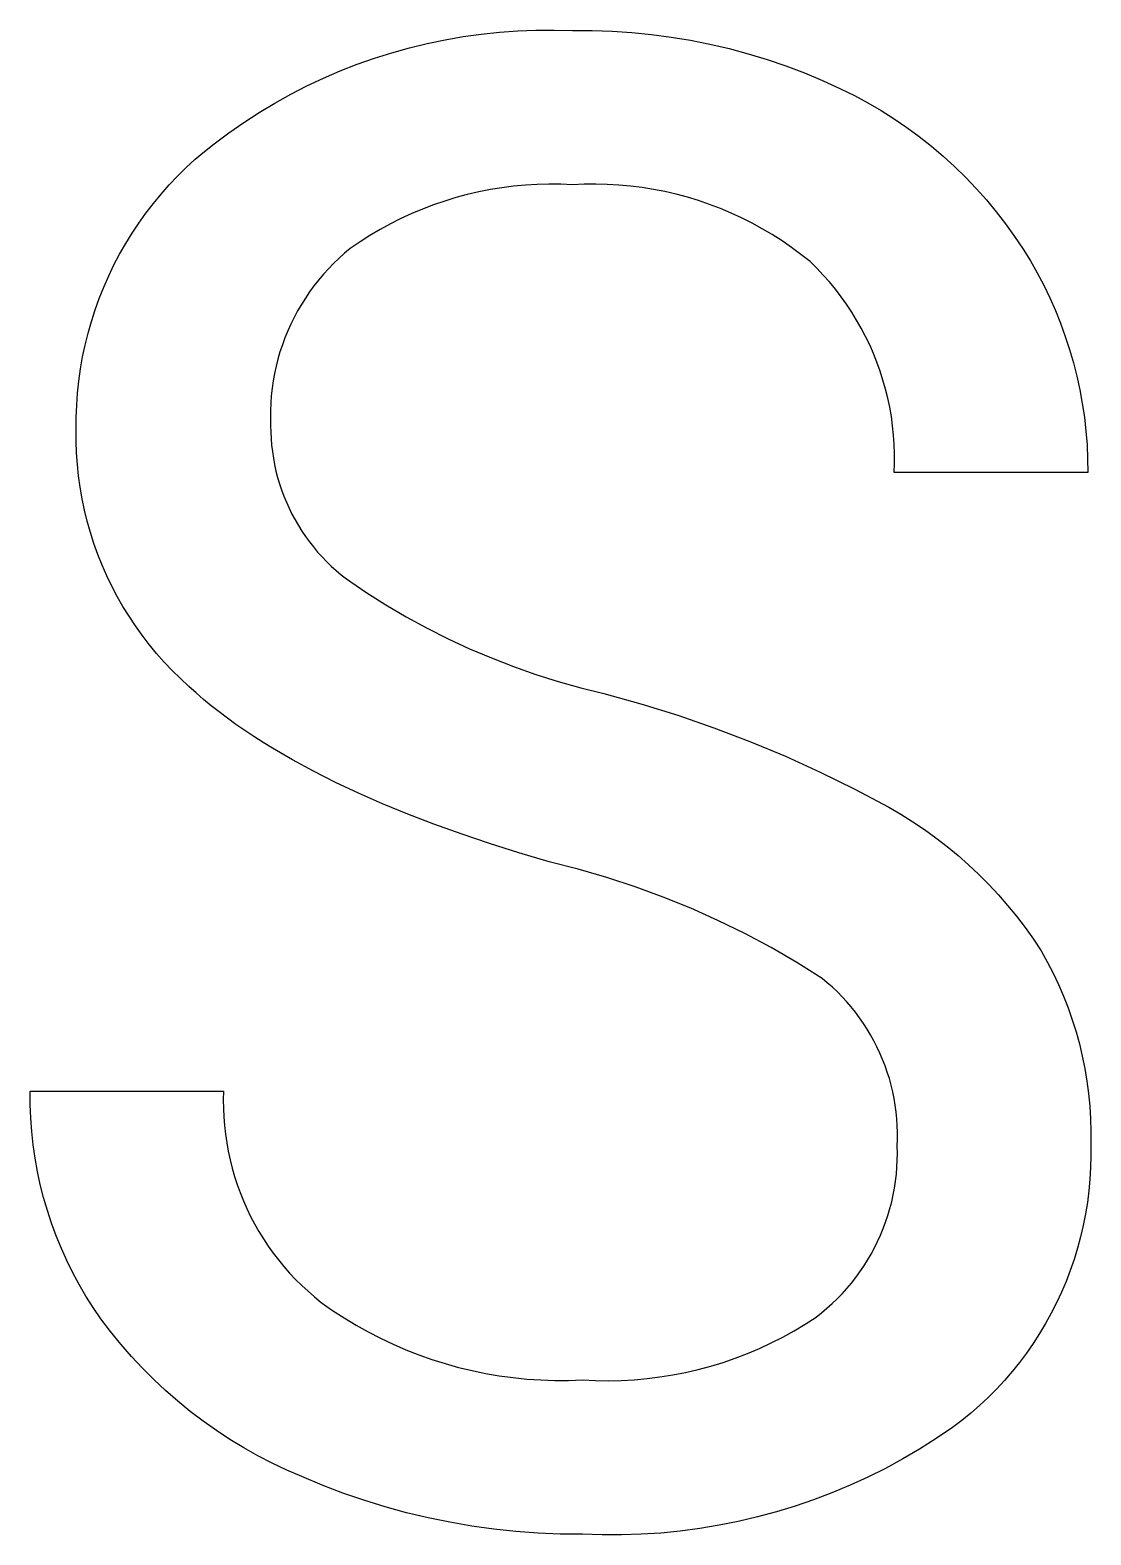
# Model space of a CAD drawing. Header units: millimetres. Extents: x 1434 to 4837, y 1889 to 4267.
# Drawn here: x 4156.05 to 4177.94, y 2035.99 to 2067.04 of the extents above; entities that cross this region are included whole.
import ezdxf

# ---------------------------------------------------------------- set-up
doc = ezdxf.new("R2010")
doc.units = ezdxf.units.MM
doc.header["$MEASUREMENT"] = 0
doc.layers.add('Domyślny', color=7, linetype='Continuous', true_color=0x000000)

msp = doc.modelspace()

# ---------------------------------------------------------------- linework, layer by layer
at = {"layer": 'Domyślny'}
for p, q in [((4164.247, 2066.769), (4164.616, 2066.845)), ((4164.616, 2066.845), (4164.988, 2066.91)), ((4164.988, 2066.91), (4165.361, 2066.962)), ((4165.361, 2066.962), (4165.736, 2067.002)), ((4165.736, 2067.002), (4166.112, 2067.029)), ((4166.112, 2067.029), (4166.489, 2067.043)), ((4166.489, 2067.043), (4166.866, 2067.045)), ((4166.866, 2067.045), (4167.243, 2067.034)), ((4167.243, 2067.034), (4167.65, 2067.035)), ((4167.65, 2067.035), (4168.058, 2067.022)), ((4168.058, 2067.022), (4168.465, 2066.995)), ((4168.465, 2066.995), (4168.871, 2066.956)), ((4168.871, 2066.956), (4169.276, 2066.902)), ((4169.276, 2066.902), (4169.678, 2066.836)), ((4169.678, 2066.836), (4170.078, 2066.756)), ((4163.158, 2066.465), (4163.518, 2066.578)), ((4163.518, 2066.578), (4163.881, 2066.679)), ((4163.881, 2066.679), (4164.247, 2066.769)), ((4170.078, 2066.756), (4170.475, 2066.663)), ((4170.475, 2066.663), (4170.869, 2066.557)), ((4170.869, 2066.557), (4171.259, 2066.438)), ((4162.105, 2066.053), (4162.452, 2066.202)), ((4162.452, 2066.202), (4162.803, 2066.339)), ((4162.803, 2066.339), (4163.158, 2066.465)), ((4171.259, 2066.438), (4171.645, 2066.306)), ((4171.645, 2066.306), (4172.027, 2066.161)), ((4172.027, 2066.161), (4172.403, 2066.004)), ((4161.429, 2065.721), (4161.764, 2065.893)), ((4161.764, 2065.893), (4162.105, 2066.053)), ((4172.403, 2066.004), (4172.774, 2065.835)), ((4161.099, 2065.538), (4161.429, 2065.721)), ((4172.774, 2065.835), (4173.058, 2065.694)), ((4173.058, 2065.694), (4173.338, 2065.543)), ((4173.338, 2065.543), (4173.612, 2065.383)), ((4160.459, 2065.14), (4160.775, 2065.345)), ((4160.775, 2065.345), (4161.099, 2065.538)), ((4173.612, 2065.383), (4173.88, 2065.213)), ((4159.847, 2064.7), (4160.149, 2064.925)), ((4160.149, 2064.925), (4160.459, 2065.14)), ((4173.88, 2065.213), (4174.142, 2065.034)), ((4174.142, 2065.034), (4174.398, 2064.846)), ((4159.65, 2064.543), (4159.847, 2064.7)), ((4174.398, 2064.846), (4174.647, 2064.65)), ((4174.647, 2064.65), (4174.889, 2064.444)), ((4159.274, 2064.209), (4159.459, 2064.379)), ((4159.459, 2064.379), (4159.65, 2064.543)), ((4174.889, 2064.444), (4175.123, 2064.231)), ((4158.922, 2063.85), (4159.095, 2064.033)), ((4159.095, 2064.033), (4159.274, 2064.209)), ((4175.123, 2064.231), (4175.35, 2064.009)), ((4175.35, 2064.009), (4175.57, 2063.779)), ((4158.755, 2063.662), (4158.922, 2063.85)), ((4165.31, 2063.706), (4165.073, 2063.651)), ((4165.548, 2063.753), (4165.31, 2063.706)), ((4165.788, 2063.791), (4165.548, 2063.753)), ((4166.029, 2063.822), (4165.788, 2063.791)), ((4166.271, 2063.845), (4166.029, 2063.822)), ((4166.514, 2063.859), (4166.271, 2063.845)), ((4166.757, 2063.865), (4166.514, 2063.859)), ((4167, 2063.863), (4166.757, 2063.865)), ((4167.243, 2063.852), (4167, 2063.863)), ((4167.482, 2063.863), (4167.243, 2063.852)), ((4167.722, 2063.866), (4167.482, 2063.863)), ((4167.961, 2063.861), (4167.722, 2063.866)), ((4168.201, 2063.847), (4167.961, 2063.861)), ((4168.439, 2063.825), (4168.201, 2063.847)), ((4168.677, 2063.796), (4168.439, 2063.825)), ((4168.914, 2063.758), (4168.677, 2063.796)), ((4169.149, 2063.712), (4168.914, 2063.758)), ((4169.383, 2063.658), (4169.149, 2063.712)), ((4175.57, 2063.779), (4175.781, 2063.542)), ((4158.442, 2063.268), (4158.595, 2063.468)), ((4158.595, 2063.468), (4158.755, 2063.662)), ((4164.376, 2063.438), (4164.149, 2063.351)), ((4164.606, 2063.517), (4164.376, 2063.438)), ((4164.838, 2063.588), (4164.606, 2063.517)), ((4165.073, 2063.651), (4164.838, 2063.588)), ((4169.614, 2063.596), (4169.383, 2063.658)), ((4169.844, 2063.526), (4169.614, 2063.596)), ((4170.07, 2063.448), (4169.844, 2063.526)), ((4170.294, 2063.363), (4170.07, 2063.448)), ((4175.781, 2063.542), (4175.983, 2063.298)), ((4158.156, 2062.854), (4158.295, 2063.064)), ((4158.295, 2063.064), (4158.442, 2063.268)), ((4163.704, 2063.155), (4163.487, 2063.046)), ((4163.925, 2063.257), (4163.704, 2063.155)), ((4164.149, 2063.351), (4163.925, 2063.257)), ((4170.515, 2063.27), (4170.294, 2063.363)), ((4170.733, 2063.169), (4170.515, 2063.27)), ((4170.947, 2063.062), (4170.733, 2063.169)), ((4171.157, 2062.946), (4170.947, 2063.062)), ((4175.983, 2063.298), (4176.178, 2063.047)), ((4158.024, 2062.64), (4158.156, 2062.854)), ((4163.064, 2062.806), (4162.859, 2062.675)), ((4163.273, 2062.929), (4163.064, 2062.806)), ((4163.487, 2063.046), (4163.273, 2062.929)), ((4171.364, 2062.824), (4171.157, 2062.946)), ((4171.566, 2062.695), (4171.364, 2062.824)), ((4176.178, 2063.047), (4176.363, 2062.789)), ((4176.363, 2062.789), (4176.539, 2062.525)), ((4157.9, 2062.421), (4158.024, 2062.64)), ((4162.541, 2062.439), (4162.426, 2062.336)), ((4162.659, 2062.538), (4162.541, 2062.439)), ((4162.859, 2062.675), (4162.659, 2062.538)), ((4171.763, 2062.559), (4171.566, 2062.695)), ((4171.956, 2062.416), (4171.763, 2062.559)), ((4176.539, 2062.525), (4176.689, 2062.281)), ((4157.674, 2061.972), (4157.783, 2062.199)), ((4157.783, 2062.199), (4157.9, 2062.421)), ((4162.315, 2062.23), (4162.207, 2062.12)), ((4162.426, 2062.336), (4162.315, 2062.23)), ((4172.143, 2062.267), (4171.956, 2062.416)), ((4172.281, 2062.132), (4172.143, 2062.267)), ((4172.414, 2061.991), (4172.281, 2062.132)), ((4176.689, 2062.281), (4176.831, 2062.033)), ((4157.572, 2061.742), (4157.674, 2061.972)), ((4162.005, 2061.888), (4161.909, 2061.767)), ((4162.104, 2062.006), (4162.005, 2061.888)), ((4162.207, 2062.12), (4162.104, 2062.006)), ((4172.543, 2061.847), (4172.414, 2061.991)), ((4172.666, 2061.697), (4172.543, 2061.847)), ((4176.831, 2062.033), (4176.964, 2061.779)), ((4157.394, 2061.272), (4157.479, 2061.508)), ((4157.479, 2061.508), (4157.572, 2061.742)), ((4161.732, 2061.516), (4161.65, 2061.386)), ((4161.818, 2061.643), (4161.732, 2061.516)), ((4161.909, 2061.767), (4161.818, 2061.643)), ((4172.784, 2061.544), (4172.666, 2061.697)), ((4172.897, 2061.387), (4172.784, 2061.544)), ((4176.964, 2061.779), (4177.089, 2061.522)), ((4177.089, 2061.522), (4177.205, 2061.26)), ((4157.317, 2061.032), (4157.394, 2061.272)), ((4161.572, 2061.253), (4161.499, 2061.117)), ((4161.65, 2061.386), (4161.572, 2061.253)), ((4173.004, 2061.226), (4172.897, 2061.387)), ((4173.105, 2061.061), (4173.004, 2061.226)), ((4177.205, 2061.26), (4177.312, 2060.994)), ((4157.248, 2060.79), (4157.317, 2061.032)), ((4161.431, 2060.979), (4161.368, 2060.838)), ((4161.499, 2061.117), (4161.431, 2060.979)), ((4173.201, 2060.893), (4173.105, 2061.061)), ((4173.291, 2060.722), (4173.201, 2060.893)), ((4177.312, 2060.994), (4177.41, 2060.725)), ((4157.187, 2060.546), (4157.248, 2060.79)), ((4161.31, 2060.696), (4161.257, 2060.552)), ((4161.368, 2060.838), (4161.31, 2060.696)), ((4173.375, 2060.547), (4173.291, 2060.722)), ((4177.41, 2060.725), (4177.499, 2060.453)), ((4157.092, 2060.052), (4157.135, 2060.3)), ((4157.135, 2060.3), (4157.187, 2060.546)), ((4161.208, 2060.405), (4161.165, 2060.258)), ((4161.257, 2060.552), (4161.208, 2060.405)), ((4173.453, 2060.37), (4173.375, 2060.547)), ((4173.524, 2060.191), (4173.453, 2060.37)), ((4177.499, 2060.453), (4177.579, 2060.178)), ((4157.057, 2059.803), (4157.092, 2060.052)), ((4161.095, 2059.958), (4161.067, 2059.807)), ((4161.127, 2060.108), (4161.095, 2059.958)), ((4161.165, 2060.258), (4161.127, 2060.108)), ((4173.59, 2060.009), (4173.524, 2060.191)), ((4173.649, 2059.824), (4173.59, 2060.009)), ((4177.579, 2060.178), (4177.649, 2059.901)), ((4157.03, 2059.553), (4157.057, 2059.803)), ((4161.045, 2059.654), (4161.029, 2059.501)), ((4161.067, 2059.807), (4161.045, 2059.654)), ((4173.702, 2059.638), (4173.649, 2059.824)), ((4177.649, 2059.901), (4177.71, 2059.621)), ((4157.013, 2059.302), (4157.03, 2059.553)), ((4161.017, 2059.348), (4161.011, 2059.194)), ((4161.029, 2059.501), (4161.017, 2059.348)), ((4173.748, 2059.451), (4173.702, 2059.638)), ((4173.788, 2059.261), (4173.748, 2059.451)), ((4177.71, 2059.621), (4177.761, 2059.339)), ((4177.761, 2059.339), (4177.803, 2059.056)), ((4157.003, 2058.799), (4157.004, 2059.051)), ((4157.004, 2059.051), (4157.013, 2059.302)), ((4161.011, 2059.194), (4161.01, 2059.04)), ((4161.01, 2059.04), (4161.015, 2058.886)), ((4173.821, 2059.071), (4173.788, 2059.261)), ((4173.847, 2058.879), (4173.821, 2059.071)), ((4177.803, 2059.056), (4177.835, 2058.771)), ((4157.003, 2058.56), (4157.003, 2058.799)), ((4161.015, 2058.886), (4161.017, 2058.751)), ((4161.017, 2058.751), (4161.023, 2058.615)), ((4173.867, 2058.687), (4173.847, 2058.879)), ((4177.835, 2058.771), (4177.858, 2058.486)), ((4157.011, 2058.322), (4157.003, 2058.56)), ((4161.023, 2058.615), (4161.034, 2058.48)), ((4161.034, 2058.48), (4161.05, 2058.346)), ((4173.881, 2058.494), (4173.867, 2058.687)), ((4173.887, 2058.3), (4173.881, 2058.494)), ((4177.858, 2058.486), (4177.87, 2058.2)), ((4157.028, 2058.084), (4157.011, 2058.322)), ((4161.05, 2058.346), (4161.071, 2058.212)), ((4161.071, 2058.212), (4161.095, 2058.078)), ((4173.88, 2057.913), (4173.887, 2058.107)), ((4173.887, 2058.107), (4173.887, 2058.3)), ((4177.87, 2058.2), (4177.873, 2057.913)), ((4157.052, 2057.846), (4157.028, 2058.084)), ((4157.085, 2057.61), (4157.052, 2057.846)), ((4161.095, 2058.078), (4161.125, 2057.946)), ((4161.125, 2057.946), (4161.159, 2057.815)), ((4161.159, 2057.815), (4161.197, 2057.685)), ((4177.873, 2057.913), (4173.88, 2057.913)), ((4157.126, 2057.374), (4157.085, 2057.61)), ((4161.197, 2057.685), (4161.24, 2057.556)), ((4161.24, 2057.556), (4161.287, 2057.429)), ((4157.175, 2057.141), (4157.126, 2057.374)), ((4161.287, 2057.429), (4161.339, 2057.304)), ((4161.339, 2057.304), (4161.394, 2057.18)), ((4161.394, 2057.18), (4161.454, 2057.059)), ((4157.232, 2056.909), (4157.175, 2057.141)), ((4157.297, 2056.679), (4157.232, 2056.909)), ((4161.454, 2057.059), (4161.518, 2056.94)), ((4161.518, 2056.94), (4161.587, 2056.822)), ((4157.37, 2056.452), (4157.297, 2056.679)), ((4161.587, 2056.822), (4161.659, 2056.708)), ((4161.659, 2056.708), (4161.735, 2056.595)), ((4161.735, 2056.595), (4161.814, 2056.486)), ((4157.451, 2056.227), (4157.37, 2056.452)), ((4157.539, 2056.005), (4157.451, 2056.227)), ((4161.814, 2056.486), (4161.898, 2056.379)), ((4161.898, 2056.379), (4161.985, 2056.275)), ((4161.985, 2056.275), (4162.075, 2056.174)), ((4157.635, 2055.786), (4157.539, 2056.005)), ((4162.075, 2056.174), (4162.169, 2056.077)), ((4162.169, 2056.077), (4162.266, 2055.982)), ((4162.266, 2055.982), (4162.367, 2055.891)), ((4157.739, 2055.571), (4157.635, 2055.786)), ((4162.367, 2055.891), (4162.47, 2055.804)), ((4162.47, 2055.804), (4162.577, 2055.72)), ((4162.577, 2055.72), (4162.981, 2055.446)), ((4157.849, 2055.36), (4157.739, 2055.571)), ((4157.967, 2055.152), (4157.849, 2055.36)), ((4162.981, 2055.446), (4163.393, 2055.186)), ((4158.093, 2054.949), (4157.967, 2055.152)), ((4163.393, 2055.186), (4163.814, 2054.939)), ((4158.225, 2054.75), (4158.093, 2054.949)), ((4158.363, 2054.556), (4158.225, 2054.75)), ((4163.814, 2054.939), (4164.242, 2054.705)), ((4164.242, 2054.705), (4164.678, 2054.486)), ((4158.509, 2054.366), (4158.363, 2054.556)), ((4158.661, 2054.182), (4158.509, 2054.366)), ((4164.678, 2054.486), (4165.12, 2054.28)), ((4158.819, 2054.003), (4158.661, 2054.182)), ((4165.12, 2054.28), (4165.569, 2054.089)), ((4165.569, 2054.089), (4166.024, 2053.912)), ((4158.983, 2053.83), (4158.819, 2054.003)), ((4159.153, 2053.662), (4158.983, 2053.83)), ((4166.024, 2053.912), (4166.484, 2053.75)), ((4166.484, 2053.75), (4166.949, 2053.603)), ((4159.329, 2053.501), (4159.153, 2053.662)), ((4159.477, 2053.367), (4159.329, 2053.501)), ((4166.949, 2053.603), (4167.418, 2053.47)), ((4167.418, 2053.47), (4167.892, 2053.353)), ((4159.631, 2053.235), (4159.477, 2053.367)), ((4159.79, 2053.104), (4159.631, 2053.235)), ((4167.892, 2053.353), (4168.656, 2053.142)), ((4168.656, 2053.142), (4169.413, 2052.907)), ((4159.954, 2052.974), (4159.79, 2053.104)), ((4160.124, 2052.846), (4159.954, 2052.974)), ((4160.299, 2052.719), (4160.124, 2052.846)), ((4169.413, 2052.907), (4170.162, 2052.649)), ((4160.48, 2052.594), (4160.299, 2052.719)), ((4160.666, 2052.469), (4160.48, 2052.594)), ((4170.162, 2052.649), (4170.903, 2052.367)), ((4160.858, 2052.346), (4160.666, 2052.469)), ((4161.055, 2052.225), (4160.858, 2052.346)), ((4161.465, 2051.985), (4161.055, 2052.225)), ((4170.903, 2052.367), (4171.635, 2052.061)), ((4161.897, 2051.751), (4161.465, 2051.985)), ((4171.635, 2052.061), (4172.356, 2051.733)), ((4162.351, 2051.522), (4161.897, 2051.751)), ((4172.356, 2051.733), (4173.067, 2051.383)), ((4162.826, 2051.298), (4162.351, 2051.522)), ((4163.324, 2051.08), (4162.826, 2051.298)), ((4173.067, 2051.383), (4173.767, 2051.01)), ((4163.843, 2050.867), (4163.324, 2051.08)), ((4173.767, 2051.01), (4174.018, 2050.864)), ((4164.383, 2050.659), (4163.843, 2050.867)), ((4164.946, 2050.457), (4164.383, 2050.659)), ((4174.018, 2050.864), (4174.265, 2050.709)), ((4174.265, 2050.709), (4174.506, 2050.547)), ((4165.53, 2050.259), (4164.946, 2050.457)), ((4174.506, 2050.547), (4174.742, 2050.377)), ((4174.742, 2050.377), (4174.973, 2050.199)), ((4166.136, 2050.067), (4165.53, 2050.259)), ((4166.764, 2049.88), (4166.136, 2050.067)), ((4174.973, 2050.199), (4175.197, 2050.014)), ((4167.36, 2049.73), (4166.764, 2049.88)), ((4167.951, 2049.559), (4167.36, 2049.73)), ((4175.197, 2050.014), (4175.415, 2049.821)), ((4175.415, 2049.821), (4175.627, 2049.622)), ((4168.536, 2049.368), (4167.951, 2049.559)), ((4175.627, 2049.622), (4175.832, 2049.415)), ((4175.832, 2049.415), (4176.03, 2049.202)), ((4169.113, 2049.156), (4168.536, 2049.368)), ((4169.683, 2048.924), (4169.113, 2049.156)), ((4176.03, 2049.202), (4176.221, 2048.983)), ((4170.244, 2048.673), (4169.683, 2048.924)), ((4176.221, 2048.983), (4176.405, 2048.758)), ((4170.796, 2048.402), (4170.244, 2048.673)), ((4176.405, 2048.758), (4176.582, 2048.526)), ((4176.582, 2048.526), (4176.751, 2048.289)), ((4171.339, 2048.112), (4170.796, 2048.402)), ((4176.751, 2048.289), (4176.912, 2048.047)), ((4171.871, 2047.804), (4171.339, 2048.112)), ((4176.912, 2048.047), (4177.039, 2047.82)), ((4172.392, 2047.477), (4171.871, 2047.804)), ((4177.039, 2047.82), (4177.158, 2047.588)), ((4177.158, 2047.588), (4177.269, 2047.352)), ((4172.5, 2047.387), (4172.392, 2047.477)), ((4172.605, 2047.294), (4172.5, 2047.387)), ((4172.707, 2047.197), (4172.605, 2047.294)), ((4177.269, 2047.352), (4177.372, 2047.113)), ((4172.806, 2047.097), (4172.707, 2047.197)), ((4172.901, 2046.993), (4172.806, 2047.097)), ((4172.992, 2046.887), (4172.901, 2046.993)), ((4177.372, 2047.113), (4177.467, 2046.87)), ((4173.08, 2046.777), (4172.992, 2046.887)), ((4173.164, 2046.664), (4173.08, 2046.777)), ((4173.245, 2046.549), (4173.164, 2046.664)), ((4177.467, 2046.87), (4177.553, 2046.624)), ((4177.553, 2046.624), (4177.631, 2046.376)), ((4173.321, 2046.431), (4173.245, 2046.549)), ((4173.393, 2046.31), (4173.321, 2046.431)), ((4173.461, 2046.187), (4173.393, 2046.31)), ((4177.631, 2046.376), (4177.7, 2046.125)), ((4173.525, 2046.062), (4173.461, 2046.187)), ((4173.585, 2045.935), (4173.525, 2046.062)), ((4177.7, 2046.125), (4177.761, 2045.871)), ((4173.64, 2045.806), (4173.585, 2045.935)), ((4173.691, 2045.674), (4173.64, 2045.806)), ((4173.738, 2045.542), (4173.691, 2045.674)), ((4177.761, 2045.871), (4177.812, 2045.616)), ((4173.78, 2045.408), (4173.738, 2045.542)), ((4173.817, 2045.272), (4173.78, 2045.408)), ((4177.812, 2045.616), (4177.855, 2045.359)), ((4177.855, 2045.359), (4177.889, 2045.1)), ((4156.053, 2044.873), (4156.052, 2045.151)), ((4156.052, 2045.151), (4160.042, 2045.151)), ((4160.042, 2045.151), (4160.038, 2044.973)), ((4173.85, 2045.135), (4173.817, 2045.272)), ((4173.878, 2044.998), (4173.85, 2045.135)), ((4177.889, 2045.1), (4177.914, 2044.841)), ((4156.064, 2044.596), (4156.053, 2044.873)), ((4160.038, 2044.973), (4160.04, 2044.795)), ((4160.04, 2044.795), (4160.048, 2044.617)), ((4173.901, 2044.859), (4173.878, 2044.998)), ((4173.92, 2044.72), (4173.901, 2044.859)), ((4177.914, 2044.841), (4177.93, 2044.581)), ((4156.085, 2044.319), (4156.064, 2044.596)), ((4160.048, 2044.617), (4160.062, 2044.439)), ((4160.062, 2044.439), (4160.082, 2044.262)), ((4173.934, 2044.58), (4173.92, 2044.72)), ((4173.943, 2044.44), (4173.934, 2044.58)), ((4173.948, 2044.299), (4173.943, 2044.44)), ((4177.93, 2044.581), (4177.937, 2044.321)), ((4156.115, 2044.043), (4156.085, 2044.319)), ((4160.082, 2044.262), (4160.108, 2044.086)), ((4173.942, 2044.018), (4173.947, 2044.159)), ((4173.947, 2044.159), (4173.948, 2044.299)), ((4177.937, 2044.321), (4177.936, 2044.06)), ((4156.155, 2043.768), (4156.115, 2044.043)), ((4160.108, 2044.086), (4160.139, 2043.91)), ((4160.139, 2043.91), (4160.177, 2043.736)), ((4173.945, 2043.873), (4173.942, 2044.018)), ((4173.943, 2043.728), (4173.945, 2043.873)), ((4177.938, 2043.818), (4177.933, 2043.576)), ((4177.936, 2044.06), (4177.938, 2043.818)), ((4156.204, 2043.495), (4156.155, 2043.768)), ((4156.263, 2043.223), (4156.204, 2043.495)), ((4160.177, 2043.736), (4160.221, 2043.564)), ((4160.221, 2043.564), (4160.27, 2043.392)), ((4173.925, 2043.438), (4173.937, 2043.583)), ((4173.937, 2043.583), (4173.943, 2043.728)), ((4177.933, 2043.576), (4177.919, 2043.335)), ((4156.331, 2042.954), (4156.263, 2043.223)), ((4160.27, 2043.392), (4160.325, 2043.223)), ((4160.325, 2043.223), (4160.386, 2043.056)), ((4173.886, 2043.151), (4173.908, 2043.294)), ((4173.908, 2043.294), (4173.925, 2043.438)), ((4177.919, 2043.335), (4177.897, 2043.094)), ((4156.409, 2042.688), (4156.331, 2042.954)), ((4160.386, 2043.056), (4160.453, 2042.89)), ((4160.453, 2042.89), (4160.525, 2042.727)), ((4173.828, 2042.866), (4173.859, 2043.008)), ((4173.859, 2043.008), (4173.886, 2043.151)), ((4177.897, 2043.094), (4177.866, 2042.854)), ((4156.496, 2042.424), (4156.409, 2042.688)), ((4160.525, 2042.727), (4160.602, 2042.567)), ((4160.602, 2042.567), (4160.685, 2042.409)), ((4173.704, 2042.449), (4173.75, 2042.587)), ((4173.75, 2042.587), (4173.791, 2042.726)), ((4173.791, 2042.726), (4173.828, 2042.866)), ((4177.828, 2042.616), (4177.781, 2042.378)), ((4177.866, 2042.854), (4177.828, 2042.616)), ((4156.592, 2042.163), (4156.496, 2042.424)), ((4160.685, 2042.409), (4160.773, 2042.255)), ((4160.773, 2042.255), (4160.867, 2042.103)), ((4173.598, 2042.179), (4173.653, 2042.313)), ((4173.653, 2042.313), (4173.704, 2042.449)), ((4177.781, 2042.378), (4177.726, 2042.143)), ((4156.697, 2041.906), (4156.592, 2042.163)), ((4160.867, 2042.103), (4160.965, 2041.954)), ((4160.965, 2041.954), (4161.069, 2041.809)), ((4173.473, 2041.917), (4173.538, 2042.047)), ((4173.538, 2042.047), (4173.598, 2042.179)), ((4177.726, 2042.143), (4177.662, 2041.909)), ((4156.811, 2041.653), (4156.697, 2041.906)), ((4156.934, 2041.404), (4156.811, 2041.653)), ((4161.069, 2041.809), (4161.177, 2041.668)), ((4161.177, 2041.668), (4161.29, 2041.53)), ((4173.254, 2041.541), (4173.331, 2041.664)), ((4173.331, 2041.664), (4173.405, 2041.789)), ((4173.405, 2041.789), (4173.473, 2041.917)), ((4177.591, 2041.678), (4177.512, 2041.45)), ((4177.662, 2041.909), (4177.591, 2041.678)), ((4157.065, 2041.159), (4156.934, 2041.404)), ((4161.29, 2041.53), (4161.407, 2041.396)), ((4161.407, 2041.396), (4161.529, 2041.267)), ((4173.087, 2041.304), (4173.172, 2041.421)), ((4173.172, 2041.421), (4173.254, 2041.541)), ((4177.512, 2041.45), (4177.425, 2041.224)), ((4157.205, 2040.92), (4157.065, 2041.159)), ((4161.529, 2041.267), (4161.656, 2041.141)), ((4161.656, 2041.141), (4161.786, 2041.02)), ((4161.786, 2041.02), (4161.921, 2040.903)), ((4172.806, 2040.971), (4172.903, 2041.079)), ((4172.903, 2041.079), (4172.997, 2041.19)), ((4172.997, 2041.19), (4173.087, 2041.304)), ((4177.425, 2041.224), (4177.331, 2041.002)), ((4157.353, 2040.685), (4157.205, 2040.92)), ((4161.921, 2040.903), (4162.059, 2040.791)), ((4162.059, 2040.791), (4162.294, 2040.626)), ((4172.493, 2040.669), (4172.601, 2040.766)), ((4172.601, 2040.766), (4172.705, 2040.867)), ((4172.705, 2040.867), (4172.806, 2040.971)), ((4177.228, 2040.782), (4177.119, 2040.567)), ((4177.331, 2041.002), (4177.228, 2040.782)), ((4157.51, 2040.455), (4157.353, 2040.685)), ((4157.711, 2040.189), (4157.51, 2040.455)), ((4162.294, 2040.626), (4162.534, 2040.47)), ((4162.534, 2040.47), (4162.779, 2040.322)), ((4172.043, 2040.341), (4172.267, 2040.486)), ((4172.267, 2040.486), (4172.382, 2040.576)), ((4172.382, 2040.576), (4172.493, 2040.669)), ((4177.119, 2040.567), (4177.002, 2040.355)), ((4157.921, 2039.93), (4157.711, 2040.189)), ((4162.779, 2040.322), (4163.029, 2040.182)), ((4163.029, 2040.182), (4163.284, 2040.05)), ((4171.579, 2040.075), (4171.813, 2040.204)), ((4171.813, 2040.204), (4172.043, 2040.341)), ((4176.877, 2040.148), (4176.746, 2039.945)), ((4177.002, 2040.355), (4176.877, 2040.148)), ((4158.141, 2039.678), (4157.921, 2039.93)), ((4163.284, 2040.05), (4163.543, 2039.928)), ((4163.543, 2039.928), (4163.806, 2039.814)), ((4163.806, 2039.814), (4164.073, 2039.71)), ((4170.852, 2039.737), (4171.098, 2039.841)), ((4171.098, 2039.841), (4171.341, 2039.954)), ((4171.341, 2039.954), (4171.579, 2040.075)), ((4176.746, 2039.945), (4176.608, 2039.746)), ((4158.368, 2039.434), (4158.141, 2039.678)), ((4164.073, 2039.71), (4164.343, 2039.614)), ((4164.343, 2039.614), (4164.616, 2039.528)), ((4164.616, 2039.528), (4164.892, 2039.451)), ((4169.835, 2039.406), (4170.094, 2039.475)), ((4170.094, 2039.475), (4170.349, 2039.554)), ((4170.349, 2039.554), (4170.602, 2039.641)), ((4170.602, 2039.641), (4170.852, 2039.737)), ((4176.463, 2039.553), (4176.311, 2039.365)), ((4176.608, 2039.746), (4176.463, 2039.553)), ((4158.604, 2039.198), (4158.368, 2039.434)), ((4158.848, 2038.97), (4158.604, 2039.198)), ((4164.892, 2039.451), (4165.17, 2039.384)), ((4165.17, 2039.384), (4165.451, 2039.326)), ((4165.451, 2039.326), (4165.733, 2039.277)), ((4165.733, 2039.277), (4166.017, 2039.239)), ((4166.017, 2039.239), (4166.302, 2039.209)), ((4166.302, 2039.209), (4166.588, 2039.19)), ((4166.588, 2039.19), (4166.875, 2039.18)), ((4166.875, 2039.18), (4167.161, 2039.181)), ((4167.161, 2039.181), (4167.448, 2039.19)), ((4167.448, 2039.19), (4167.715, 2039.178)), ((4167.715, 2039.178), (4167.982, 2039.174)), ((4167.982, 2039.174), (4168.25, 2039.18)), ((4168.25, 2039.18), (4168.517, 2039.194)), ((4168.517, 2039.194), (4168.783, 2039.218)), ((4168.783, 2039.218), (4169.048, 2039.252)), ((4169.048, 2039.252), (4169.312, 2039.294)), ((4169.312, 2039.294), (4169.575, 2039.345)), ((4169.575, 2039.345), (4169.835, 2039.406)), ((4176.153, 2039.181), (4175.989, 2039.004)), ((4176.311, 2039.365), (4176.153, 2039.181)), ((4159.099, 2038.75), (4158.848, 2038.97)), ((4175.989, 2039.004), (4175.818, 2038.832)), ((4159.358, 2038.54), (4159.099, 2038.75)), ((4159.624, 2038.338), (4159.358, 2038.54)), ((4175.642, 2038.666), (4175.461, 2038.507)), ((4175.818, 2038.832), (4175.642, 2038.666)), ((4159.897, 2038.146), (4159.624, 2038.338)), ((4175.274, 2038.354), (4175.081, 2038.207)), ((4175.461, 2038.507), (4175.274, 2038.354)), ((4160.176, 2037.963), (4159.897, 2038.146)), ((4160.461, 2037.789), (4160.176, 2037.963)), ((4174.746, 2037.98), (4174.404, 2037.764)), ((4175.081, 2038.207), (4174.746, 2037.98)), ((4160.752, 2037.626), (4160.461, 2037.789)), ((4161.049, 2037.473), (4160.752, 2037.626)), ((4174.404, 2037.764), (4174.055, 2037.56)), ((4161.35, 2037.33), (4161.049, 2037.473)), ((4161.657, 2037.197), (4161.35, 2037.33)), ((4173.699, 2037.367), (4173.337, 2037.186)), ((4174.055, 2037.56), (4173.699, 2037.367)), ((4162.079, 2037.02), (4161.657, 2037.197)), ((4162.507, 2036.857), (4162.079, 2037.02)), ((4172.969, 2037.018), (4172.596, 2036.862)), ((4173.337, 2037.186), (4172.969, 2037.018)), ((4162.94, 2036.708), (4162.507, 2036.857)), ((4163.378, 2036.572), (4162.94, 2036.708)), ((4172.218, 2036.718), (4171.835, 2036.587)), ((4172.596, 2036.862), (4172.218, 2036.718)), ((4163.82, 2036.452), (4163.378, 2036.572)), ((4164.265, 2036.345), (4163.82, 2036.452)), ((4171.058, 2036.363), (4170.664, 2036.27)), ((4171.449, 2036.468), (4171.058, 2036.363)), ((4171.835, 2036.587), (4171.449, 2036.468)), ((4164.714, 2036.253), (4164.265, 2036.345)), ((4165.166, 2036.175), (4164.714, 2036.253)), ((4165.619, 2036.112), (4165.166, 2036.175)), ((4166.075, 2036.064), (4165.619, 2036.112)), ((4166.532, 2036.031), (4166.075, 2036.064)), ((4169.467, 2036.072), (4169.065, 2036.032)), ((4169.868, 2036.125), (4169.467, 2036.072)), ((4170.267, 2036.191), (4169.868, 2036.125)), ((4170.664, 2036.27), (4170.267, 2036.191)), ((4166.99, 2036.012), (4166.532, 2036.031)), ((4167.448, 2036.008), (4166.99, 2036.012)), ((4167.852, 2035.994), (4167.448, 2036.008)), ((4168.257, 2035.993), (4167.852, 2035.994)), ((4168.661, 2036.006), (4168.257, 2035.993)), ((4169.065, 2036.032), (4168.661, 2036.006))]:
    msp.add_line(p, q, dxfattribs=at)

doc.saveas('drawing.dxf')
